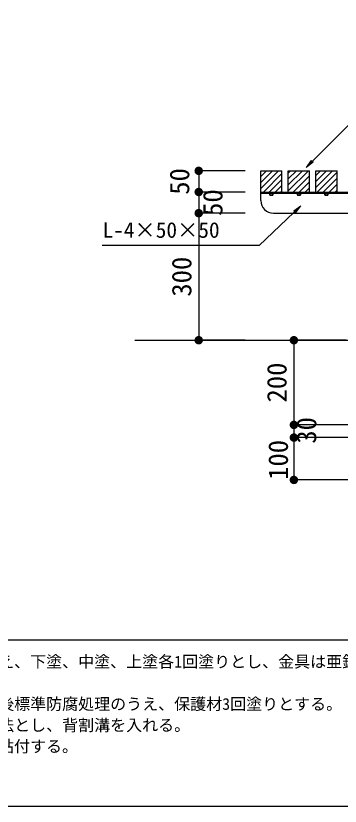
# Model space of a CAD drawing. Units: millimetres at full size, sheet at 1:20. Extents: x 123 to 5600, y 2142 to 5875.
# Drawn here: x 2229 to 2995, y 2142 to 4009 of the extents above; entities that cross this region are included whole.
import ezdxf
from ezdxf.enums import TextEntityAlignment as Align

# ---------------------------------------------------------------- set-up
doc = ezdxf.new("R2010")
doc.units = ezdxf.units.MM
doc.header["$LTSCALE"] = 20
for name, color, linetype, lineweight in [('_0-0_', 7, 'Continuous', 25), ('ハッチ', 4, 'Continuous', 25), ('寸法', 3, 'Continuous', 25), ('本体', 7, 'Continuous', 25)]:
    doc.layers.add(name, color=color, linetype=linetype, lineweight=lineweight)
doc.styles.add('ＭＳ ゴシック', font='')
doc.styles.get('ＭＳ ゴシック').set_extended_font_data('MS Gothic')

# ---------------------------------------------------------------- blocks, each defined once
blk = doc.blocks.new('filled_dot')
at = {"color": 0, "linetype": 'Continuous', "lineweight": -2, "const_width": 1.25}
blk.add_lwpolyline([(-0.625, 0, 1), (0.625, 0, 1)], format="xyb", close=True, dxfattribs=at)

msp = doc.modelspace()

# ---------------------------------------------------------------- hatches: boundary and pattern name
at = {"layer": '寸法'}
for points in [[(2914.35, 3650.61), (2926.25, 3666.99), (2930.73, 3662.52)], [(2901.6, 3559.51), (2889.29, 3543.44), (2884.93, 3548.03)]]:
    msp.add_hatch(color=256, dxfattribs=at).paths.add_polyline_path(points)

# ---------------------------------------------------------------- linework, layer by layer
at = {"layer": '_0-0_', "color": 6}
msp.add_line((123.43, 2535.02), (5599.68, 2535.02), dxfattribs=at)
msp.add_lwpolyline([(5599.68, 5765.49), (123.43, 5765.49), (123.43, 2141.86), (5599.68, 2141.86)], close=True, dxfattribs=at)
at = {"layer": 'ハッチ'}
for p, q in [((2807.29, 3600.57), (2849.1, 3642.39)), ((2807.29, 3614.72), (2834.96, 3642.39)), ((2807.29, 3628.86), (2820.82, 3642.39)), ((2872.29, 3609.01), (2905.67, 3642.39)), ((2872.29, 3594.86), (2919.81, 3642.39)), ((2872.29, 3637.29), (2877.39, 3642.39)), ((2872.29, 3623.15), (2891.53, 3642.39)), ((2937.29, 3631.58), (2948.1, 3642.39)), ((2937.29, 3617.44), (2962.24, 3642.39)), ((2937.29, 3603.29), (2976.38, 3642.39)), ((2813.24, 3592.39), (2857.29, 3636.43)), ((2827.39, 3592.39), (2857.29, 3622.29)), ((2883.95, 3592.39), (2922.29, 3630.72)), ((2940.52, 3592.39), (2987.29, 3639.15)), ((2954.66, 3592.39), (2987.29, 3625.01)), ((2841.53, 3592.39), (2857.29, 3608.15)), ((2898.1, 3592.39), (2922.29, 3616.58)), ((2968.81, 3592.39), (2987.29, 3610.87)), ((2855.67, 3592.39), (2857.29, 3594.01)), ((2912.24, 3592.39), (2922.29, 3602.44)), ((2982.95, 3592.39), (2987.29, 3596.73))]:
    msp.add_line(p, q, dxfattribs=at)
at = {"layer": '寸法'}
for p, q in [((2660.62, 3642.39), (2660.62, 3592.39)), ((2770.29, 3642.39), (2660.62, 3642.39)), ((2770.29, 3592.39), (2660.62, 3592.39)), ((2660.62, 3592.39), (2660.62, 3542.39)), ((2770.29, 3592.39), (2660.62, 3592.39)), ((2770.29, 3542.39), (2660.62, 3542.39)), ((2660.62, 3542.39), (2660.62, 3242.39)), ((2770.29, 3542.39), (2660.62, 3542.39)), ((2770.29, 3242.39), (2660.62, 3242.39)), ((2885.44, 3242.39), (2885.44, 3042.39)), ((3008.78, 3242.39), (2885.44, 3242.39)), ((3032.29, 3042.39), (2885.44, 3042.39)), ((2885.44, 3042.39), (2885.44, 3012.39)), ((3032.29, 3042.39), (2885.44, 3042.39)), ((3032.29, 3012.39), (2885.44, 3012.39)), ((2885.44, 3012.39), (2885.44, 2912.39)), ((3032.29, 3012.39), (2885.44, 3012.39)), ((3032.29, 2912.39), (2885.44, 2912.39))]:
    msp.add_line(p, q, dxfattribs=at)
at = {"layer": '寸法', "color": 1}
for p, q in [((2660.62, 3642.39), (2660.62, 3542.39)), ((2885.44, 3042.39), (2885.44, 3012.39))]:
    msp.add_line(p, q, dxfattribs=at)
at = {"layer": '寸法'}
for points in [[(2914.35, 3650.61), (3063.73, 3800.12), (3416.23, 3800.12)], [(2901.6, 3559.51), (2803.69, 3466.42), (2432.75, 3466.42)]]:
    msp.add_lwpolyline(points, dxfattribs=at)
at = {"layer": '寸法', "lineweight": 13}
for points in [[(2914.35, 3650.61), (2926.25, 3666.99), (2930.73, 3662.52)], [(2901.6, 3559.51), (2889.29, 3543.44), (2884.93, 3548.03)]]:
    msp.add_lwpolyline(points, close=True, dxfattribs=at)
at = {"layer": '本体'}
for p, q in [((2807.29, 3572.39), (2807.29, 3642.39)), ((2807.29, 3642.39), (2857.29, 3642.39)), ((2839.12, 3642.39), (2857.29, 3642.39)), ((2857.29, 3592.39), (2857.29, 3642.39)), ((2872.29, 3592.39), (2872.29, 3642.39)), ((2872.29, 3642.39), (2922.29, 3642.39)), ((2922.29, 3592.39), (2922.29, 3642.39)), ((2922.29, 3642.22), (2922.29, 3642.39)), ((2922.29, 3639.38), (2922.29, 3642.21)), ((2937.29, 3642.39), (2987.29, 3642.39)), ((2937.29, 3592.39), (2937.29, 3642.39)), ((2987.29, 3592.39), (2987.29, 3642.39)), ((2807.29, 3592.39), (3342.32, 3592.39)), ((2807.29, 3589.39), (3342.32, 3589.39)), ((2836.56, 3588.6), (2827.96, 3588.6)), ((2827.96, 3588.6), (2827.96, 3585.82)), ((2827.96, 3585.82), (2836.56, 3585.82)), ((2828.96, 3589.39), (2828.96, 3584.82)), ((2828.96, 3584.82), (2835.56, 3584.82)), ((2835.56, 3584.82), (2835.56, 3589.39)), ((2836.56, 3585.82), (2836.56, 3588.6)), ((2892.96, 3588.6), (2892.96, 3585.82)), ((2901.56, 3588.6), (2892.96, 3588.6)), ((2892.96, 3585.82), (2901.56, 3585.82)), ((2893.96, 3589.39), (2893.96, 3584.82)), ((2893.96, 3584.82), (2900.56, 3584.82)), ((2900.56, 3584.82), (2900.56, 3589.39)), ((2901.56, 3585.82), (2901.56, 3588.6)), ((2966.56, 3588.6), (2957.96, 3588.6)), ((2957.96, 3588.6), (2957.96, 3585.82)), ((2957.96, 3585.82), (2966.56, 3585.82)), ((2958.96, 3589.39), (2958.96, 3584.82)), ((2958.96, 3584.82), (2965.56, 3584.82)), ((2965.56, 3584.82), (2965.56, 3589.39)), ((2966.56, 3585.82), (2966.56, 3588.6)), ((2837.29, 3542.39), (3946.87, 3542.39)), ((2509.32, 3242.39), (3068.15, 3242.39))]:
    msp.add_line(p, q, dxfattribs=at)
msp.add_arc((2837.29, 3572.39), 30, 180, 270, dxfattribs=at)

# ---------------------------------------------------------------- block references
at = {"layer": '寸法', "xscale": 8, "yscale": 8}
for p, rotation in [((2660.62, 3642.39), 270), ((2660.62, 3592.39), 90), ((2660.62, 3592.39), 270), ((2660.62, 3542.39), 90), ((2660.62, 3542.39), 270), ((2660.62, 3242.39), 90), ((2885.44, 3242.39), 270), ((2885.44, 3042.39), 90), ((2885.44, 3042.39), 270), ((2885.44, 3012.39), 90), ((2885.44, 3012.39), 270), ((2885.44, 2912.39), 90)]:
    msp.add_blockref('filled_dot', p, dxfattribs=dict(at, rotation=rotation))

# ---------------------------------------------------------------- texts
at = {"layer": '_0-0_', "style": 'ＭＳ ゴシック'}
for s, p in [('○鉄部は亜鉛メッキのうえ、下塗、中塗、上塗各1回塗りとし、金具は亜鉛メッキ', (1771.07, 2461.07)), ('○木材は、カンナ仕上げ後標準防腐処理のうえ、保護材3回塗りとする。', (1771.07, 2361.07)), ('○木材の寸法は仕上げ寸法とし、背割溝を入れる。', (1771.07, 2311.07)), ('○プレート工図No.701を貼付する。', (1771.07, 2261.07))]:
    msp.add_text(s, height=27.71, dxfattribs=at).set_placement(p, align=Align.BOTTOM_LEFT)
at = {"layer": '寸法', "style": 'ＭＳ ゴシック'}
for s, p in [('50', (2652.12, 3617.39)), ('50', (2730.6, 3567.39)), ('300', (2657.12, 3392.39)), ('200', (2881.94, 3142.39)), ('30', (2952.18, 3029.42)), ('100', (2885.22, 2959.66))]:
    msp.add_text(s, height=46.19, rotation=90, dxfattribs=at).set_placement(p, align=Align.BOTTOM_CENTER)
msp.add_text('L-4×50×50', height=36.95, dxfattribs=at).set_placement((2433.48, 3473.1), align=Align.BOTTOM_LEFT)

doc.saveas('drawing.dxf')
